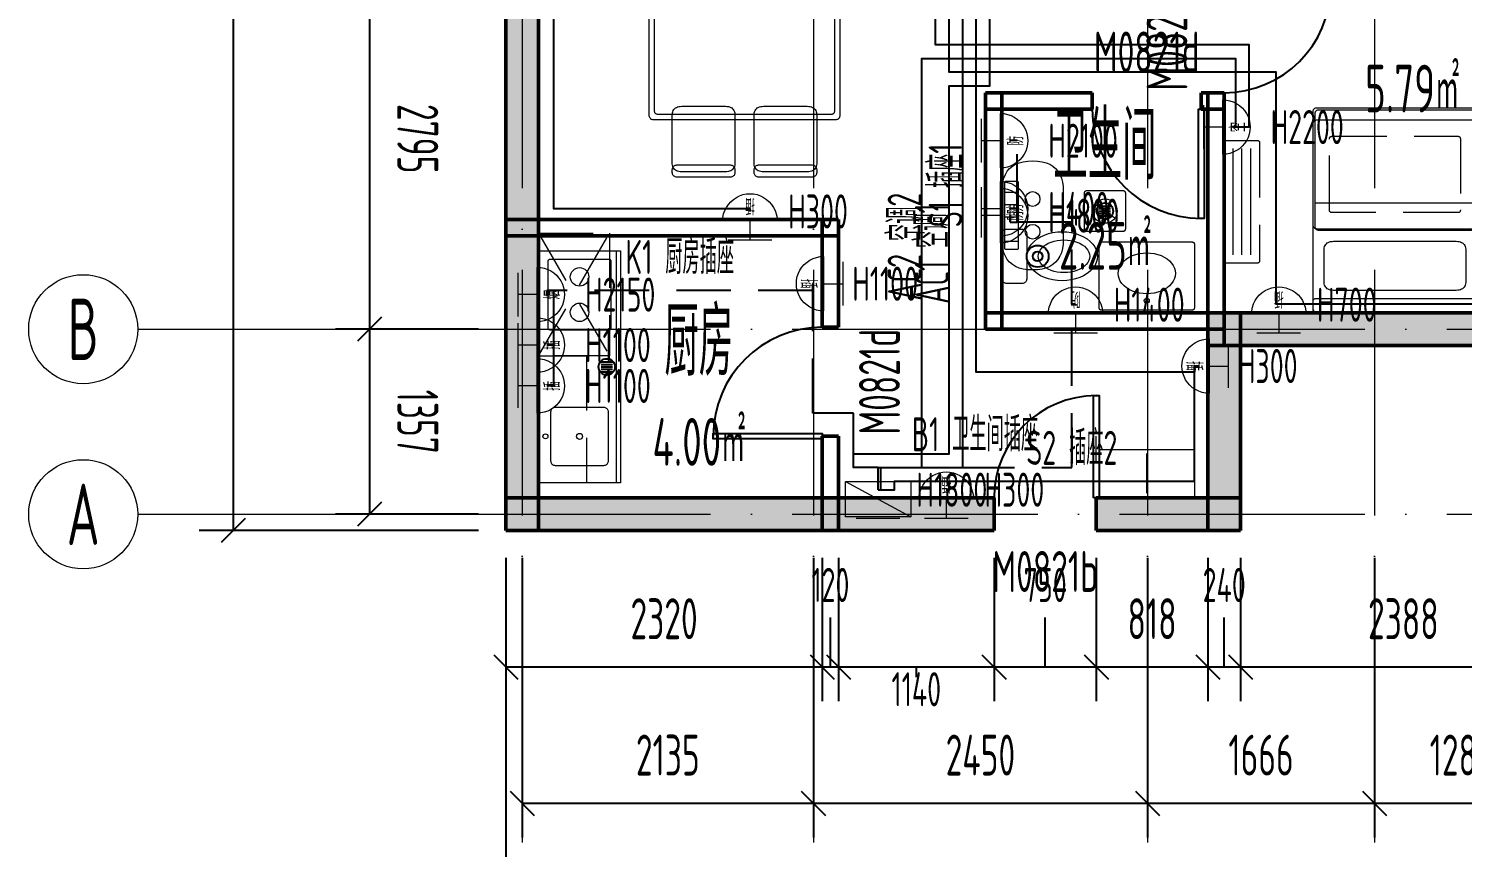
# Model space of a CAD drawing. Header units: millimetres. Extents: x -26062 to 33338, y -26608 to 15392.
# Drawn here: x -3500 to 7014, y -12535 to -6531 of the extents above; entities that cross this region are included whole.
import ezdxf
from ezdxf.enums import TextEntityAlignment as Align

# ---------------------------------------------------------------- set-up
doc = ezdxf.new("R2010")
doc.units = ezdxf.units.MM
doc.header["$LTSCALE"] = 100
doc.linetypes.add('CENTER', pattern=[24, 18, -3, 0, -3])
doc.linetypes.add('DASHED', pattern=[6, 4, -2])
for name, color, linetype, lineweight in [('AXIS', 1, 'CENTER', 13), ('AXIS-NUM', 3, 'CONTINUOUS', 18), ('DIM', 3, 'CONTINUOUS', 13), ('DOOR', 4, 'CONTINUOUS', 25), ('ELEC', 6, 'CONTINUOUS', 18), ('FURN', 8, 'CONTINUOUS', 13), ('MEP-POWER', 1, 'CONTINUOUS', 25), ('ROOM-TEXT', 7, 'CONTINUOUS', 25), ('STRUCT', 7, 'CONTINUOUS', 25), ('WALL', 7, 'CONTINUOUS', 50), ('WALL-HATCH', 7, 'CONTINUOUS', 13)]:
    doc.layers.add(name, color=color, linetype=linetype, lineweight=lineweight)
doc.styles.add('HZ', font='gbenor.shx', dxfattribs={"width": 0.7, "bigfont": 'gbcbig.shx'})
doc.dimstyles.new('GB', dxfattribs={"dimscale": 100, "dimtxt": 3, "dimasz": 1.25, "dimexe": 2.5, "dimexo": 2, "dimgap": 1, "dimtad": 1, "dimdec": 0, "dimtxsty": 'HZ', "dimtsz": 1.25, "dimcen": 2.5, "dimazin": 3, "dimtfac": 1, "dimtmove": 1, "dimatfit": 3})

# ---------------------------------------------------------------- blocks, each defined once
blk = doc.blocks.new('家具-单人床1.2m-10')
at = {"color": 0, "lineweight": -2}
blk.add_line((-585, -50), (585, -50), dxfattribs=at)
for points in [[(-570, 750), (570, 750), (574.79, 749.79), (579.17, 749.17), (583.13, 748.13), (586.67, 746.67), (589.79, 744.79), (592.5, 742.5), (594.79, 739.79), (596.67, 736.67), (598.13, 733.13), (599.17, 729.17), (599.79, 724.79), (600, 720), (600, -720), (599.79, -724.79), (599.17, -729.17), (598.13, -733.12), (596.67, -736.67), (594.79, -739.79), (592.5, -742.5), (589.79, -744.79), (586.67, -746.67), (583.13, -748.12), (579.17, -749.17), (574.79, -749.79), (570, -750), (-570, -750), (-574.79, -749.79), (-579.17, -749.17), (-583.12, -748.12), (-586.67, -746.67), (-589.79, -744.79), (-592.5, -742.5), (-594.79, -739.79), (-596.67, -736.67), (-598.12, -733.12), (-599.17, -729.17), (-599.79, -724.79), (-600, -720), (-600, 720), (-599.79, 724.79), (-599.17, 729.17), (-598.12, 733.13), (-596.67, 736.67), (-594.79, 739.79), (-592.5, 742.5), (-589.79, 744.79), (-586.67, 746.67), (-583.12, 748.13), (-579.17, 749.17), (-574.79, 749.79)], [(-580, 750), (580, 750), (583.19, 749.86), (586.11, 749.44), (588.75, 748.75), (591.11, 747.78), (593.19, 746.53), (595, 745), (596.53, 743.19), (597.78, 741.11), (598.75, 738.75), (599.44, 736.11), (599.86, 733.19), (600, 730), (600, 670), (599.86, 666.81), (599.44, 663.89), (598.75, 661.25), (597.78, 658.89), (596.53, 656.81), (595, 655), (593.19, 653.47), (591.11, 652.22), (588.75, 651.25), (586.11, 650.56), (583.19, 650.14), (580, 650), (-580, 650), (-583.19, 650.14), (-586.11, 650.56), (-588.75, 651.25), (-591.11, 652.22), (-593.19, 653.47), (-595, 655), (-596.53, 656.81), (-597.78, 658.89), (-598.75, 661.25), (-599.44, 663.89), (-599.86, 666.81), (-600, 670), (-600, 730), (-599.86, 733.19), (-599.44, 736.11), (-598.75, 738.75), (-597.78, 741.11), (-596.53, 743.19), (-595, 745), (-593.19, 746.53), (-591.11, 747.78), (-588.75, 748.75), (-586.11, 749.44), (-583.19, 749.86)], [(-450, 590), (450, 590), (461.18, 589.51), (471.39, 588.06), (480.63, 585.63), (488.89, 582.22), (496.18, 577.85), (502.5, 572.5), (507.85, 566.18), (512.22, 558.89), (515.63, 550.63), (518.06, 541.39), (519.51, 531.18), (520, 520), (520, 300), (519.51, 288.82), (518.06, 278.61), (515.63, 269.38), (512.22, 261.11), (507.85, 253.82), (502.5, 247.5), (496.18, 242.15), (488.89, 237.78), (480.63, 234.38), (471.39, 231.94), (461.18, 230.49), (450, 230), (-450, 230), (-461.18, 230.49), (-471.39, 231.94), (-480.62, 234.38), (-488.89, 237.78), (-496.18, 242.15), (-502.5, 247.5), (-507.85, 253.82), (-512.22, 261.11), (-515.62, 269.38), (-518.06, 278.61), (-519.51, 288.82), (-520, 300), (-520, 520), (-519.51, 531.18), (-518.06, 541.39), (-515.62, 550.63), (-512.22, 558.89), (-507.85, 566.18), (-502.5, 572.5), (-496.18, 577.85), (-488.89, 582.22), (-480.62, 585.63), (-471.39, 588.06), (-461.18, 589.51)], [(-555, 150), (555, 150), (559.79, 149.79), (564.17, 149.17), (568.13, 148.13), (571.67, 146.67), (574.79, 144.79), (577.5, 142.5), (579.79, 139.79), (581.67, 136.67), (583.13, 133.13), (584.17, 129.17), (584.79, 124.79), (585, 120), (585, -705), (584.79, -709.79), (584.17, -714.17), (583.13, -718.12), (581.67, -721.67), (579.79, -724.79), (577.5, -727.5), (574.79, -729.79), (571.67, -731.67), (568.13, -733.12), (564.17, -734.17), (559.79, -734.79), (555, -735), (-555, -735), (-559.79, -734.79), (-564.17, -734.17), (-568.12, -733.12), (-571.67, -731.67), (-574.79, -729.79), (-577.5, -727.5), (-579.79, -724.79), (-581.67, -721.67), (-583.12, -718.12), (-584.17, -714.17), (-584.79, -709.79), (-585, -705), (-585, 120), (-584.79, 124.79), (-584.17, 129.17), (-583.12, 133.13), (-581.67, 136.67), (-579.79, 139.79), (-577.5, 142.5), (-574.79, 144.79), (-571.67, 146.67), (-568.12, 148.13), (-564.17, 149.17), (-559.79, 149.79)]]:
    blk.add_lwpolyline(points, close=True, dxfattribs=at)
blk = doc.blocks.new('家具-挂机空调-3')
at = {"color": 0, "lineweight": -2}
for p, q in [((-390, 65), (390, 65)), ((-390, 0), (390, 0)), ((-390, -65), (390, -65))]:
    blk.add_line(p, q, dxfattribs=at)
at = {"color": 0, "linetype": 'DASHED', "lineweight": -2}
blk.add_lwpolyline([(-430, 130), (430, 130), (433.19, 129.86), (436.11, 129.44), (438.75, 128.75), (441.11, 127.78), (443.19, 126.53), (445, 125), (446.53, 123.19), (447.78, 121.11), (448.75, 118.75), (449.44, 116.11), (449.86, 113.19), (450, 110), (450, -110), (449.86, -113.19), (449.44, -116.11), (448.75, -118.75), (447.78, -121.11), (446.53, -123.19), (445, -125), (443.19, -126.53), (441.11, -127.78), (438.75, -128.75), (436.11, -129.44), (433.19, -129.86), (430, -130), (-430, -130), (-433.19, -129.86), (-436.11, -129.44), (-438.75, -128.75), (-441.11, -127.78), (-443.19, -126.53), (-445, -125), (-446.53, -123.19), (-447.78, -121.11), (-448.75, -118.75), (-449.44, -116.11), (-449.86, -113.19), (-450, -110), (-450, 110), (-449.86, 113.19), (-449.44, 116.11), (-448.75, 118.75), (-447.78, 121.11), (-446.53, 123.19), (-445, 125), (-443.19, 126.53), (-441.11, 127.78), (-438.75, 128.75), (-436.11, 129.44), (-433.19, 129.86)], close=True, dxfattribs=at)
blk = doc.blocks.new('家具-地毯-12')
at = {"color": 0, "lineweight": -2}
blk.add_lwpolyline([(-570, 400), (570, 400), (574.79, 399.79), (579.17, 399.17), (583.13, 398.13), (586.67, 396.67), (589.79, 394.79), (592.5, 392.5), (594.79, 389.79), (596.67, 386.67), (598.13, 383.13), (599.17, 379.17), (599.79, 374.79), (600, 370), (600, -370), (599.79, -374.79), (599.17, -379.17), (598.13, -383.12), (596.67, -386.67), (594.79, -389.79), (592.5, -392.5), (589.79, -394.79), (586.67, -396.67), (583.13, -398.12), (579.17, -399.17), (574.79, -399.79), (570, -400), (-570, -400), (-574.79, -399.79), (-579.17, -399.17), (-583.12, -398.12), (-586.67, -396.67), (-589.79, -394.79), (-592.5, -392.5), (-594.79, -389.79), (-596.67, -386.67), (-598.12, -383.12), (-599.17, -379.17), (-599.79, -374.79), (-600, -370), (-600, 370), (-599.79, 374.79), (-599.17, 379.17), (-598.12, 383.13), (-596.67, 386.67), (-594.79, 389.79), (-592.5, 392.5), (-589.79, 394.79), (-586.67, 396.67), (-583.12, 398.13), (-579.17, 399.17), (-574.79, 399.79)], close=True, dxfattribs=at)
at = {"color": 0, "linetype": 'DASHED', "lineweight": -2}
blk.add_lwpolyline([(-460, 280), (460, 280), (463.19, 279.86), (466.11, 279.44), (468.75, 278.75), (471.11, 277.78), (473.19, 276.53), (475, 275), (476.53, 273.19), (477.78, 271.11), (478.75, 268.75), (479.44, 266.11), (479.86, 263.19), (480, 260), (480, -260), (479.86, -263.19), (479.44, -266.11), (478.75, -268.75), (477.78, -271.11), (476.53, -273.19), (475, -275), (473.19, -276.53), (471.11, -277.78), (468.75, -278.75), (466.11, -279.44), (463.19, -279.86), (460, -280), (-460, -280), (-463.19, -279.86), (-466.11, -279.44), (-468.75, -278.75), (-471.11, -277.78), (-473.19, -276.53), (-475, -275), (-476.53, -273.19), (-477.78, -271.11), (-478.75, -268.75), (-479.44, -266.11), (-479.86, -263.19), (-480, -260), (-480, 260), (-479.86, 263.19), (-479.44, 266.11), (-478.75, 268.75), (-477.78, 271.11), (-476.53, 273.19), (-475, 275), (-473.19, 276.53), (-471.11, 277.78), (-468.75, 278.75), (-466.11, 279.44), (-463.19, 279.86)], close=True, dxfattribs=at)
blk = doc.blocks.new('家具-餐桌-17')
at = {"color": 0, "lineweight": -2}
for points in [[(-660, 400), (660, 400), (666.39, 399.72), (672.22, 398.89), (677.5, 397.5), (682.22, 395.56), (686.39, 393.06), (690, 390), (693.06, 386.39), (695.56, 382.22), (697.5, 377.5), (698.89, 372.22), (699.72, 366.39), (700, 360), (700, -360), (699.72, -366.39), (698.89, -372.22), (697.5, -377.5), (695.56, -382.22), (693.06, -386.39), (690, -390), (686.39, -393.06), (682.22, -395.56), (677.5, -397.5), (672.22, -398.89), (666.39, -399.72), (660, -400), (-660, -400), (-666.39, -399.72), (-672.22, -398.89), (-677.5, -397.5), (-682.22, -395.56), (-686.39, -393.06), (-690, -390), (-693.06, -386.39), (-695.56, -382.22), (-697.5, -377.5), (-698.89, -372.22), (-699.72, -366.39), (-700, -360), (-700, 360), (-699.72, 366.39), (-698.89, 372.22), (-697.5, 377.5), (-695.56, 382.22), (-693.06, 386.39), (-690, 390), (-686.39, 393.06), (-682.22, 395.56), (-677.5, 397.5), (-672.22, 398.89), (-666.39, 399.72)], [(-630, 360), (630, 360), (634.79, 359.79), (639.17, 359.17), (643.13, 358.13), (646.67, 356.67), (649.79, 354.79), (652.5, 352.5), (654.79, 349.79), (656.67, 346.67), (658.13, 343.13), (659.17, 339.17), (659.79, 334.79), (660, 330), (660, -330), (659.79, -334.79), (659.17, -339.17), (658.13, -343.12), (656.67, -346.67), (654.79, -349.79), (652.5, -352.5), (649.79, -354.79), (646.67, -356.67), (643.13, -358.12), (639.17, -359.17), (634.79, -359.79), (630, -360), (-630, -360), (-634.79, -359.79), (-639.17, -359.17), (-643.12, -358.12), (-646.67, -356.67), (-649.79, -354.79), (-652.5, -352.5), (-654.79, -349.79), (-656.67, -346.67), (-658.12, -343.12), (-659.17, -339.17), (-659.79, -334.79), (-660, -330), (-660, 330), (-659.79, 334.79), (-659.17, 339.17), (-658.12, 343.13), (-656.67, 346.67), (-654.79, 349.79), (-652.5, 352.5), (-649.79, 354.79), (-646.67, 356.67), (-643.12, 358.13), (-639.17, 359.17), (-634.79, 359.79)]]:
    blk.add_lwpolyline(points, close=True, dxfattribs=at)
blk = doc.blocks.new('家具-餐椅-18')
at = {"color": 0, "lineweight": -2}
for points in [[(-190, 260), (190, 260), (196.39, 259.72), (202.22, 258.89), (207.5, 257.5), (212.22, 255.56), (216.39, 253.06), (220, 250), (223.06, 246.39), (225.56, 242.22), (227.5, 237.5), (228.89, 232.22), (229.72, 226.39), (230, 220), (230, 210), (229.72, 203.61), (228.89, 197.78), (227.5, 192.5), (225.56, 187.78), (223.06, 183.61), (220, 180), (216.39, 176.94), (212.22, 174.44), (207.5, 172.5), (202.22, 171.11), (196.39, 170.28), (190, 170), (-190, 170), (-196.39, 170.28), (-202.22, 171.11), (-207.5, 172.5), (-212.22, 174.44), (-216.39, 176.94), (-220, 180), (-223.06, 183.61), (-225.56, 187.78), (-227.5, 192.5), (-228.89, 197.78), (-229.72, 203.61), (-230, 210), (-230, 220), (-229.72, 226.39), (-228.89, 232.22), (-227.5, 237.5), (-225.56, 242.22), (-223.06, 246.39), (-220, 250), (-216.39, 253.06), (-212.22, 255.56), (-207.5, 257.5), (-202.22, 258.89), (-196.39, 259.72)], [(-160, 220), (160, 220), (171.18, 219.51), (181.39, 218.06), (190.63, 215.63), (198.89, 212.22), (206.18, 207.85), (212.5, 202.5), (217.85, 196.18), (222.22, 188.89), (225.63, 180.63), (228.06, 171.39), (229.51, 161.18), (230, 150), (230, -190), (229.51, -201.18), (228.06, -211.39), (225.63, -220.62), (222.22, -228.89), (217.85, -236.18), (212.5, -242.5), (206.18, -247.85), (198.89, -252.22), (190.63, -255.62), (181.39, -258.06), (171.18, -259.51), (160, -260), (-160, -260), (-171.18, -259.51), (-181.39, -258.06), (-190.62, -255.62), (-198.89, -252.22), (-206.18, -247.85), (-212.5, -242.5), (-217.85, -236.18), (-222.22, -228.89), (-225.62, -220.62), (-228.06, -211.39), (-229.51, -201.18), (-230, -190), (-230, 150), (-229.51, 161.18), (-228.06, 171.39), (-225.62, 180.63), (-222.22, 188.89), (-217.85, 196.18), (-212.5, 202.5), (-206.18, 207.85), (-198.89, 212.22), (-190.62, 215.63), (-181.39, 218.06), (-171.18, 219.51)]]:
    blk.add_lwpolyline(points, close=True, dxfattribs=at)
blk = doc.blocks.new('家具-鞋柜-20')
at = {"color": 0, "lineweight": -2}
blk.add_line((0, 145), (0, -145), dxfattribs=at)
blk.add_lwpolyline([(-340, 175), (340, 175), (341.6, 174.93), (343.06, 174.72), (344.38, 174.38), (345.56, 173.89), (346.6, 173.26), (347.5, 172.5), (348.26, 171.6), (348.89, 170.56), (349.38, 169.38), (349.72, 168.06), (349.93, 166.6), (350, 165), (350, -165), (349.93, -166.6), (349.72, -168.06), (349.38, -169.37), (348.89, -170.56), (348.26, -171.6), (347.5, -172.5), (346.6, -173.26), (345.56, -173.89), (344.38, -174.37), (343.06, -174.72), (341.6, -174.93), (340, -175), (-340, -175), (-341.6, -174.93), (-343.06, -174.72), (-344.37, -174.37), (-345.56, -173.89), (-346.6, -173.26), (-347.5, -172.5), (-348.26, -171.6), (-348.89, -170.56), (-349.37, -169.37), (-349.72, -168.06), (-349.93, -166.6), (-350, -165), (-350, 165), (-349.93, 166.6), (-349.72, 168.06), (-349.37, 169.38), (-348.89, 170.56), (-348.26, 171.6), (-347.5, 172.5), (-346.6, 173.26), (-345.56, 173.89), (-344.37, 174.38), (-343.06, 174.72), (-341.6, 174.93)], close=True, dxfattribs=at)
blk = doc.blocks.new('家具-一字橱柜-21')
at = {"color": 0, "linetype": 'DASHED', "lineweight": -2}
for p, q in [((80, 300), (980, -220)), ((980, 300), (80, -220))]:
    blk.add_line(p, q, dxfattribs=at)
at = {"color": 0, "lineweight": -2}
blk.add_line((-850, -270), (850, -270), dxfattribs=at)
for points in [[(-850, 300), (850, 300), (850, -300), (-850, -300)], [(286, 230), (774, 230), (776.56, 229.89), (778.89, 229.56), (781, 229), (782.89, 228.22), (784.56, 227.22), (786, 226), (787.22, 224.56), (788.22, 222.89), (789, 221), (789.56, 218.89), (789.89, 216.56), (790, 214), (790, -214), (789.89, -216.56), (789.56, -218.89), (789, -221), (788.22, -222.89), (787.22, -224.56), (786, -226), (784.56, -227.22), (782.89, -228.22), (781, -229), (778.89, -229.56), (776.56, -229.89), (774, -230), (286, -230), (283.44, -229.89), (281.11, -229.56), (279, -229), (277.11, -228.22), (275.44, -227.22), (274, -226), (272.78, -224.56), (271.78, -222.89), (271, -221), (270.44, -218.89), (270.11, -216.56), (270, -214), (270, 214), (270.11, 216.56), (270.44, 218.89), (271, 221), (271.78, 222.89), (272.78, 224.56), (274, 226), (275.44, 227.22), (277.11, 228.22), (279, 229), (281.11, 229.56), (283.44, 229.89)], [(-685, 210), (-335, 210), (-328.61, 209.72), (-322.78, 208.89), (-317.5, 207.5), (-312.78, 205.56), (-308.61, 203.06), (-305, 200), (-301.94, 196.39), (-299.44, 192.22), (-297.5, 187.5), (-296.11, 182.22), (-295.28, 176.39), (-295, 170), (-295, -170), (-295.28, -176.39), (-296.11, -182.22), (-297.5, -187.5), (-299.44, -192.22), (-301.94, -196.39), (-305, -200), (-308.61, -203.06), (-312.78, -205.56), (-317.5, -207.5), (-322.78, -208.89), (-328.61, -209.72), (-335, -210), (-685, -210), (-691.39, -209.72), (-697.22, -208.89), (-702.5, -207.5), (-707.22, -205.56), (-711.39, -203.06), (-715, -200), (-718.06, -196.39), (-720.56, -192.22), (-722.5, -187.5), (-723.89, -182.22), (-724.72, -176.39), (-725, -170), (-725, 170), (-724.72, 176.39), (-723.89, 182.22), (-722.5, 187.5), (-720.56, 192.22), (-718.06, 196.39), (-715, 200), (-711.39, 203.06), (-707.22, 205.56), (-702.5, 207.5), (-697.22, 208.89), (-691.39, 209.72)]]:
    blk.add_lwpolyline(points, close=True, dxfattribs=at)
at = {"color": 0, "linetype": 'DASHED', "lineweight": -2}
for points in [[(-850, 300), (80, 300), (80, -50), (-850, -50)], [(80, 300), (980, 300), (980, -220), (80, -220)]]:
    blk.add_lwpolyline(points, close=True, dxfattribs=at)
at = {"color": 0, "lineweight": -2}
for centre, radius in [((-510, 250), 18), ((-510, 0), 22), ((400, 0), 67.6), ((660, 0), 67.6)]:
    blk.add_circle(centre, radius, dxfattribs=at)
blk = doc.blocks.new('家具-马桶-22')
at = {"color": 0, "lineweight": -2}
for points in [[(-160, 350), (160, 350), (166.39, 349.72), (172.22, 348.89), (177.5, 347.5), (182.22, 345.56), (186.39, 343.06), (190, 340), (193.06, 336.39), (195.56, 332.22), (197.5, 327.5), (198.89, 322.22), (199.72, 316.39), (200, 310), (200, 208), (199.72, 201.61), (198.89, 195.78), (197.5, 190.5), (195.56, 185.78), (193.06, 181.61), (190, 178), (186.39, 174.94), (182.22, 172.44), (177.5, 170.5), (172.22, 169.11), (166.39, 168.28), (160, 168), (-160, 168), (-166.39, 168.28), (-172.22, 169.11), (-177.5, 170.5), (-182.22, 172.44), (-186.39, 174.94), (-190, 178), (-193.06, 181.61), (-195.56, 185.78), (-197.5, 190.5), (-198.89, 195.78), (-199.72, 201.61), (-200, 208), (-200, 310), (-199.72, 316.39), (-198.89, 322.22), (-197.5, 327.5), (-195.56, 332.22), (-193.06, 336.39), (-190, 340), (-186.39, 343.06), (-182.22, 345.56), (-177.5, 347.5), (-172.22, 348.89), (-166.39, 349.72)], [(180, -91), (178.46, -124.81), (173.87, -158.03), (166.3, -190.12), (155.88, -220.5), (142.8, -248.67), (127.28, -274.14), (109.58, -296.48), (90, -315.3), (68.88, -330.28), (46.59, -341.17), (23.49, -347.78), (0, -350), (-23.49, -347.78), (-46.59, -341.17), (-68.88, -330.28), (-90, -315.3), (-109.58, -296.48), (-127.28, -274.14), (-142.8, -248.67), (-155.88, -220.5), (-166.3, -190.12), (-173.87, -158.03), (-178.46, -124.81), (-180, -91), (-178.46, -57.19), (-173.87, -23.97), (-166.3, 8.12), (-155.88, 38.5), (-142.8, 66.67), (-127.28, 92.14), (-109.58, 114.48), (-90, 133.3), (-68.88, 148.28), (-46.59, 159.17), (-23.49, 165.78), (0, 168), (23.49, 165.78), (46.59, 159.17), (68.88, 148.28), (90, 133.3), (109.58, 114.48), (127.28, 92.14), (142.8, 66.67), (155.88, 38.5), (166.3, 8.12), (173.87, -23.97), (178.46, -57.19)], [(120, -105), (118.97, -129.67), (115.91, -153.92), (110.87, -177.33), (103.92, -199.5), (95.2, -220.06), (84.85, -238.64), (73.05, -254.94), (60, -268.68), (45.92, -279.61), (31.06, -287.56), (15.66, -292.38), (0, -294), (-15.66, -292.38), (-31.06, -287.56), (-45.92, -279.61), (-60, -268.68), (-73.05, -254.94), (-84.85, -238.64), (-95.2, -220.06), (-103.92, -199.5), (-110.87, -177.33), (-115.91, -153.92), (-118.97, -129.67), (-120, -105), (-118.97, -80.33), (-115.91, -56.08), (-110.87, -32.67), (-103.92, -10.5), (-95.2, 10.06), (-84.85, 28.64), (-73.05, 44.94), (-60, 58.68), (-45.92, 69.61), (-31.06, 77.56), (-15.66, 82.38), (0, 84), (15.66, 82.38), (31.06, 77.56), (45.92, 69.61), (60, 58.68), (73.05, 44.94), (84.85, 28.64), (95.2, 10.06), (103.92, -10.5), (110.87, -32.67), (115.91, -56.08), (118.97, -80.33)]]:
    blk.add_lwpolyline(points, close=True, dxfattribs=at)
blk = doc.blocks.new('家具-浴室柜-23')
at = {"color": 0, "lineweight": -2}
blk.add_line((-297.5, 275), (297.5, 275), dxfattribs=at)
for points in [[(-330, 250), (330, 250), (333.19, 249.86), (336.11, 249.44), (338.75, 248.75), (341.11, 247.78), (343.19, 246.53), (345, 245), (346.53, 243.19), (347.78, 241.11), (348.75, 238.75), (349.44, 236.11), (349.86, 233.19), (350, 230), (350, -230), (349.86, -233.19), (349.44, -236.11), (348.75, -238.75), (347.78, -241.11), (346.53, -243.19), (345, -245), (343.19, -246.53), (341.11, -247.78), (338.75, -248.75), (336.11, -249.44), (333.19, -249.86), (330, -250), (-330, -250), (-333.19, -249.86), (-336.11, -249.44), (-338.75, -248.75), (-341.11, -247.78), (-343.19, -246.53), (-345, -245), (-346.53, -243.19), (-347.78, -241.11), (-348.75, -238.75), (-349.44, -236.11), (-349.86, -233.19), (-350, -230), (-350, 230), (-349.86, 233.19), (-349.44, 236.11), (-348.75, 238.75), (-347.78, 241.11), (-346.53, 243.19), (-345, 245), (-343.19, 246.53), (-341.11, 247.78), (-338.75, 248.75), (-336.11, 249.44), (-333.19, 249.86)], [(210, -20), (208.2, -39.58), (202.84, -58.82), (194.01, -77.4), (181.87, -95), (166.6, -111.31), (148.49, -126.07), (127.84, -139), (105, -149.9), (80.36, -158.58), (54.35, -164.89), (27.41, -168.72), (0, -170), (-27.41, -168.72), (-54.35, -164.89), (-80.36, -158.58), (-105, -149.9), (-127.84, -139), (-148.49, -126.07), (-166.6, -111.31), (-181.87, -95), (-194.01, -77.4), (-202.84, -58.82), (-208.2, -39.58), (-210, -20), (-208.2, -0.42), (-202.84, 18.82), (-194.01, 37.4), (-181.87, 55), (-166.6, 71.31), (-148.49, 86.07), (-127.84, 99), (-105, 109.9), (-80.36, 118.58), (-54.35, 124.89), (-27.41, 128.72), (0, 130), (27.41, 128.72), (54.35, 124.89), (80.36, 118.58), (105, 109.9), (127.84, 99), (148.49, 86.07), (166.6, 71.31), (181.87, 55), (194.01, 37.4), (202.84, 18.82), (208.2, -0.42)]]:
    blk.add_lwpolyline(points, close=True, dxfattribs=at)
blk.add_circle((0, 180), 18, dxfattribs=at)
blk = doc.blocks.new('家具-电热水器-24')
at = {"color": 0, "linetype": 'DASHED', "lineweight": -2}
blk.add_lwpolyline([(-175, 225), (175, 225), (210.94, 223.44), (243.75, 218.75), (273.44, 210.94), (300, 200), (323.44, 185.94), (343.75, 168.75), (360.94, 148.44), (375, 125), (385.94, 98.44), (393.75, 68.75), (398.44, 35.94), (400, 0), (398.44, -35.94), (393.75, -68.75), (385.94, -98.44), (375, -125), (360.94, -148.44), (343.75, -168.75), (323.44, -185.94), (300, -200), (273.44, -210.94), (243.75, -218.75), (210.94, -223.44), (175, -225), (-175, -225), (-210.94, -223.44), (-243.75, -218.75), (-273.44, -210.94), (-300, -200), (-323.44, -185.94), (-343.75, -168.75), (-360.94, -148.44), (-375, -125), (-385.94, -98.44), (-393.75, -68.75), (-398.44, -35.94), (-400, 0), (-398.44, 35.94), (-393.75, 68.75), (-385.94, 98.44), (-375, 125), (-360.94, 148.44), (-343.75, 168.75), (-323.44, 185.94), (-300, 200), (-273.44, 210.94), (-243.75, 218.75), (-210.94, 223.44)], close=True, dxfattribs=at)
at = {"color": 0, "lineweight": -2}
for centre in [(-120, 0), (120, 0)]:
    blk.add_circle(centre, 54, dxfattribs=at)
blk = doc.blocks.new('家具-风暖浴霸-25')
at = {"color": 0, "lineweight": -2}
for q in [(-69.33, 47.43), (-47.43, -69.33), (47.43, 69.33), (69.33, -47.43)]:
    blk.add_line((0, 0), q, dxfattribs=at)
at = {"color": 0, "linetype": 'DASHED', "lineweight": -2}
blk.add_lwpolyline([(-130, 150), (130, 150), (133.19, 149.86), (136.11, 149.44), (138.75, 148.75), (141.11, 147.78), (143.19, 146.53), (145, 145), (146.53, 143.19), (147.78, 141.11), (148.75, 138.75), (149.44, 136.11), (149.86, 133.19), (150, 130), (150, -130), (149.86, -133.19), (149.44, -136.11), (148.75, -138.75), (147.78, -141.11), (146.53, -143.19), (145, -145), (143.19, -146.53), (141.11, -147.78), (138.75, -148.75), (136.11, -149.44), (133.19, -149.86), (130, -150), (-130, -150), (-133.19, -149.86), (-136.11, -149.44), (-138.75, -148.75), (-141.11, -147.78), (-143.19, -146.53), (-145, -145), (-146.53, -143.19), (-147.78, -141.11), (-148.75, -138.75), (-149.44, -136.11), (-149.86, -133.19), (-150, -130), (-150, 130), (-149.86, 133.19), (-149.44, 136.11), (-148.75, 138.75), (-147.78, 141.11), (-146.53, 143.19), (-145, 145), (-143.19, 146.53), (-141.11, 147.78), (-138.75, 148.75), (-136.11, 149.44), (-133.19, 149.86)], close=True, dxfattribs=at)
at = {"color": 0, "lineweight": -2}
blk.add_circle((0, 0), 90, dxfattribs=at)
blk = doc.blocks.new('家具-电热毛巾架-26')
at = {"color": 0, "lineweight": -2}
for p, q in [((-190, 50), (-190, -50)), ((-100, 50), (-100, -50)), ((-10, 50), (-10, -50)), ((80, 50), (80, -50)), ((170, 50), (170, -50))]:
    blk.add_line(p, q, dxfattribs=at)
blk.add_lwpolyline([(-240, 50), (240, 50), (241.6, 49.93), (243.06, 49.72), (244.38, 49.38), (245.56, 48.89), (246.6, 48.26), (247.5, 47.5), (248.26, 46.6), (248.89, 45.56), (249.38, 44.38), (249.72, 43.06), (249.93, 41.6), (250, 40), (250, -40), (249.93, -41.6), (249.72, -43.06), (249.38, -44.37), (248.89, -45.56), (248.26, -46.6), (247.5, -47.5), (246.6, -48.26), (245.56, -48.89), (244.38, -49.37), (243.06, -49.72), (241.6, -49.93), (240, -50), (-240, -50), (-241.6, -49.93), (-243.06, -49.72), (-244.37, -49.37), (-245.56, -48.89), (-246.6, -48.26), (-247.5, -47.5), (-248.26, -46.6), (-248.89, -45.56), (-249.37, -44.37), (-249.72, -43.06), (-249.93, -41.6), (-250, -40), (-250, 40), (-249.93, 41.6), (-249.72, 43.06), (-249.37, 44.38), (-248.89, 45.56), (-248.26, 46.6), (-247.5, 47.5), (-246.6, 48.26), (-245.56, 48.89), (-244.37, 49.38), (-243.06, 49.72), (-241.6, 49.93)], close=True, dxfattribs=at)
blk = doc.blocks.new('*D37')
at = {"color": 0, "lineweight": -2}
for p, q in [((0, -10412), (0, -11462)), ((2320, -10412), (2320, -11462)), ((-88.39, -11123.61), (88.39, -11300.39)), ((2231.61, -11123.61), (2408.39, -11300.39)), ((0, -11212), (2320, -11212))]:
    blk.add_line(p, q, dxfattribs=at)
at = {"color": 0, "lineweight": -2, "style": 'HZ', "width": 0.7}
blk.add_text('2320', height=300, dxfattribs=at).set_placement((1160, -11098.36), align=Align.BOTTOM_CENTER)
blk = doc.blocks.new('*D38')
at = {"color": 0, "lineweight": -2}
for p, q in [((2320, -10412), (2320, -11462)), ((2440, -10412), (2440, -11462)), ((2380, -11212), (2380, -10848.36)), ((2231.61, -11123.61), (2408.39, -11300.39)), ((2351.61, -11123.61), (2528.39, -11300.39)), ((2320, -11212), (2440, -11212))]:
    blk.add_line(p, q, dxfattribs=at)
at = {"color": 0, "lineweight": -2, "style": 'HZ', "width": 0.7}
blk.add_text('120', height=250, dxfattribs=at).set_placement((2380, -10810.86), align=Align.BOTTOM_CENTER)
blk = doc.blocks.new('*D39')
at = {"color": 0, "lineweight": -2}
for p, q in [((2440, -10412), (2440, -11462)), ((3580, -10412), (3580, -11462)), ((2351.61, -11123.61), (2528.39, -11300.39)), ((3491.61, -11123.61), (3668.39, -11300.39)), ((2440, -11212), (3580, -11212)), ((3010, -11212), (3010, -11288.14))]:
    blk.add_line(p, q, dxfattribs=at)
at = {"color": 0, "lineweight": -2, "style": 'HZ', "width": 0.7}
blk.add_text('1140', height=250, dxfattribs=at).set_placement((3010, -11575.64), align=Align.BOTTOM_CENTER)
blk = doc.blocks.new('*D40')
at = {"color": 0, "lineweight": -2}
for p, q in [((3580, -10412), (3580, -11462)), ((4330, -10412), (4330, -11462)), ((3955, -11212), (3955, -10848.36)), ((3491.61, -11123.61), (3668.39, -11300.39)), ((4241.61, -11123.61), (4418.39, -11300.39)), ((3580, -11212), (4330, -11212))]:
    blk.add_line(p, q, dxfattribs=at)
at = {"color": 0, "lineweight": -2, "style": 'HZ', "width": 0.7}
blk.add_text('750', height=250, dxfattribs=at).set_placement((3955, -10810.86), align=Align.BOTTOM_CENTER)
blk = doc.blocks.new('*D41')
at = {"color": 0, "lineweight": -2}
for p, q in [((4330, -10412), (4330, -11462)), ((5148, -10412), (5148, -11462)), ((4241.61, -11123.61), (4418.39, -11300.39)), ((5059.61, -11123.61), (5236.39, -11300.39)), ((4330, -11212), (5148, -11212))]:
    blk.add_line(p, q, dxfattribs=at)
at = {"color": 0, "lineweight": -2, "style": 'HZ', "width": 0.7}
blk.add_text('818', height=300, dxfattribs=at).set_placement((4739, -11098.36), align=Align.BOTTOM_CENTER)
blk = doc.blocks.new('*D42')
at = {"color": 0, "lineweight": -2}
for p, q in [((5148, -10412), (5148, -11462)), ((5388, -10412), (5388, -11462)), ((5268, -11212), (5268, -10848.36)), ((5059.61, -11123.61), (5236.39, -11300.39)), ((5299.61, -11123.61), (5476.39, -11300.39)), ((5148, -11212), (5388, -11212))]:
    blk.add_line(p, q, dxfattribs=at)
at = {"color": 0, "lineweight": -2, "style": 'HZ', "width": 0.7}
blk.add_text('240', height=250, dxfattribs=at).set_placement((5268, -10810.86), align=Align.BOTTOM_CENTER)
blk = doc.blocks.new('*D43')
at = {"color": 0, "lineweight": -2}
for p, q in [((5388, -10412), (5388, -11462)), ((7776, -10412), (7776, -11462)), ((5299.61, -11123.61), (5476.39, -11300.39)), ((7687.61, -11123.61), (7864.39, -11300.39)), ((5388, -11212), (7776, -11212))]:
    blk.add_line(p, q, dxfattribs=at)
at = {"color": 0, "lineweight": -2, "style": 'HZ', "width": 0.7}
blk.add_text('2388', height=300, dxfattribs=at).set_placement((6582, -11098.36), align=Align.BOTTOM_CENTER)
blk = doc.blocks.new('*D44')
at = {"color": 0, "lineweight": -2}
for p, q in [((0, -10412), (0, -13462)), ((7776, -10412), (7776, -13462)), ((-88.39, -13123.61), (88.39, -13300.39)), ((7687.61, -13123.61), (7864.39, -13300.39)), ((0, -13212), (7776, -13212))]:
    blk.add_line(p, q, dxfattribs=at)
at = {"color": 0, "lineweight": -2, "style": 'HZ', "width": 0.7}
blk.add_text('7776', height=300, dxfattribs=at).set_placement((3888, -13098.36), align=Align.BOTTOM_CENTER)
blk = doc.blocks.new('*D45')
at = {"color": 0, "lineweight": -2}
for p, q in [((-200, 0), (-2250, 0)), ((-1911.61, 88.39), (-2088.39, -88.39)), ((-2000, 0), (-2000, -10212)), ((-1911.61, -10123.61), (-2088.39, -10300.39)), ((-200, -10212), (-2250, -10212))]:
    blk.add_line(p, q, dxfattribs=at)
at = {"color": 0, "lineweight": -2, "style": 'HZ', "width": 0.7}
blk.add_text('10212', height=300, rotation=-90, dxfattribs=at).set_placement((-1886.36, -5106), align=Align.BOTTOM_CENTER)
blk = doc.blocks.new('*D55')
at = {"color": 0, "lineweight": -2}
for p, q in [((120, -10412), (120, -12462)), ((2255, -10412), (2255, -12462)), ((31.61, -12123.61), (208.39, -12300.39)), ((2166.61, -12123.61), (2343.39, -12300.39)), ((120, -12212), (2255, -12212))]:
    blk.add_line(p, q, dxfattribs=at)
at = {"color": 0, "lineweight": -2, "style": 'HZ', "width": 0.7}
blk.add_text('2135', height=300, dxfattribs=at).set_placement((1187.5, -12098.36), align=Align.BOTTOM_CENTER)
blk = doc.blocks.new('*D57')
at = {"color": 0, "lineweight": -2}
for p, q in [((2255, -10412), (2255, -12462)), ((4705, -10412), (4705, -12462)), ((2166.61, -12123.61), (2343.39, -12300.39)), ((4616.61, -12123.61), (4793.39, -12300.39)), ((2255, -12212), (4705, -12212))]:
    blk.add_line(p, q, dxfattribs=at)
at = {"color": 0, "lineweight": -2, "style": 'HZ', "width": 0.7}
blk.add_text('2450', height=300, dxfattribs=at).set_placement((3480, -12098.36), align=Align.BOTTOM_CENTER)
blk = doc.blocks.new('*D59')
at = {"color": 0, "lineweight": -2}
for p, q in [((4705, -10412), (4705, -12462)), ((6371, -10412), (6371, -12462)), ((4616.61, -12123.61), (4793.39, -12300.39)), ((6282.61, -12123.61), (6459.39, -12300.39)), ((4705, -12212), (6371, -12212))]:
    blk.add_line(p, q, dxfattribs=at)
at = {"color": 0, "lineweight": -2, "style": 'HZ', "width": 0.7}
blk.add_text('1666', height=300, dxfattribs=at).set_placement((5538, -12098.36), align=Align.BOTTOM_CENTER)
blk = doc.blocks.new('*D61')
at = {"color": 0, "lineweight": -2}
for p, q in [((6371, -10412), (6371, -12462)), ((7656, -10412), (7656, -12462)), ((6282.61, -12123.61), (6459.39, -12300.39)), ((7567.61, -12123.61), (7744.39, -12300.39)), ((6371, -12212), (7656, -12212))]:
    blk.add_line(p, q, dxfattribs=at)
at = {"color": 0, "lineweight": -2, "style": 'HZ', "width": 0.7}
blk.add_text('1285', height=300, dxfattribs=at).set_placement((7013.5, -12098.36), align=Align.BOTTOM_CENTER)
blk = doc.blocks.new('*D66')
at = {"color": 0, "lineweight": -2}
for p, q in [((-911.61, -5851.61), (-1088.39, -6028.39)), ((-200, -5940), (-1250, -5940)), ((-1000, -5940), (-1000, -8735)), ((-911.61, -8646.61), (-1088.39, -8823.39)), ((-200, -8735), (-1250, -8735))]:
    blk.add_line(p, q, dxfattribs=at)
at = {"color": 0, "lineweight": -2, "style": 'HZ', "width": 0.7}
blk.add_text('2795', height=300, rotation=-90, dxfattribs=at).set_placement((-886.36, -7337.5), align=Align.BOTTOM_CENTER)
blk = doc.blocks.new('*D68')
at = {"color": 0, "lineweight": -2}
for p, q in [((-911.61, -8646.61), (-1088.39, -8823.39)), ((-200, -8735), (-1250, -8735)), ((-1000, -8735), (-1000, -10092)), ((-200, -10092), (-1250, -10092)), ((-911.61, -10003.61), (-1088.39, -10180.39))]:
    blk.add_line(p, q, dxfattribs=at)
at = {"color": 0, "lineweight": -2, "style": 'HZ', "width": 0.7}
blk.add_text('1357', height=300, rotation=-90, dxfattribs=at).set_placement((-886.36, -9413.5), align=Align.BOTTOM_CENTER)

msp = doc.modelspace()

# ---------------------------------------------------------------- hatches: boundary and pattern name
at = {"layer": 'WALL-HATCH'}
for points in [[(240, -2235), (240, -8051), (0, -8051), (0, -2235)], [(240, -7931), (240, -10212), (0, -10212), (0, -7931)], [(5148, -8615), (5388, -8615), (5388, -8855), (5148, -8855)], [(5148, -8615), (7776, -8615), (7776, -8855), (5148, -8855)], [(5388, -8615), (5388, -10212), (5148, -10212), (5148, -8615)], [(0, -9972), (2440, -9972), (2440, -10212), (0, -10212)], [(2320, -9972), (3580, -9972), (3580, -10212), (2320, -10212)], [(4330, -9972), (5388, -9972), (5388, -10212), (4330, -10212)]]:
    msp.add_hatch(color=256, dxfattribs=at).paths.add_polyline_path(points)

# ---------------------------------------------------------------- linework, layer by layer
at = {"layer": 'AXIS'}
for p, q in [((120, 3700), (120, -13912)), ((2255, 3700), (2255, -13912)), ((4705, 3700), (4705, -13912)), ((6371, 3700), (6371, -13912)), ((-2700, -8735), (11476, -8735)), ((-2700, -10092), (11476, -10092))]:
    msp.add_line(p, q, dxfattribs=at)
at = {"layer": 'AXIS-NUM'}
for centre in [(-3100, -8735), (-3100, -10092)]:
    msp.add_circle(centre, 400, dxfattribs=at)
at = {"layer": 'DOOR'}
for p, q in [((4300, -7002), (4300, -7122)), ((5100, -7002), (5100, -7122)), ((5268, -7000), (5148, -7000)), ((2440, -8720), (2320, -8720)), ((2440, -9520), (2320, -9520)), ((3580, -9972), (3580, -10212)), ((4330, -9972), (4330, -10212))]:
    msp.add_line(p, q, dxfattribs=at)
for points in [[(5120, -7122), (5120, -7922), (5080, -7922), (5080, -7122)], [(4310, -9972), (4310, -9222), (4350, -9222), (4350, -9972)], [(2320, -9540), (1520, -9540), (1520, -9500), (2320, -9500)]]:
    msp.add_lwpolyline(points, close=True, dxfattribs=at)
for centre, radius, start, end in [((5268, -6220), 780, 270, 0), ((5100, -7122), 800, 180, 270), ((2320, -9520), 800, 90, 180), ((4330, -9972), 750, 90, 180)]:
    msp.add_arc(centre, radius, start, end, dxfattribs=at)
at = {"layer": 'ELEC'}
for p, q in [((5118, -7412), (5118, -7092)), ((3488, -7512), (3488, -7192)), ((5258, -7252), (5118, -7252)), ((3628, -7352), (3488, -7352)), ((3488, -8012), (3488, -7692)), ((3488, -8062), (3488, -7742)), ((3628, -7852), (3488, -7852)), ((1790, -7941), (1790, -8081)), ((3628, -7902), (3488, -7902)), ((1950, -8081), (1630, -8081)), ((2470, -8241), (2470, -8561)), ((90, -8641), (90, -8321)), ((2330, -8401), (2470, -8401)), ((230, -8481), (90, -8481)), ((90, -9011), (90, -8691)), ((4178, -8625), (4178, -8765)), ((5668, -8625), (5668, -8765)), ((4338, -8765), (4018, -8765)), ((5828, -8765), (5508, -8765)), ((230, -8851), (90, -8851)), ((5298, -8845), (5298, -9165)), ((90, -9311), (90, -8991)), ((5158, -9005), (5298, -9005)), ((230, -9151), (90, -9151)), ((3230, -9982), (3230, -10122)), ((2890, -10122), (2570, -10122)), ((3390, -10122), (3070, -10122))]:
    msp.add_line(p, q, dxfattribs=at)
for points in [[(5258, -7452), (5258, -7052), (5284.11, -7053.71), (5309.76, -7058.81), (5334.54, -7067.22), (5358, -7078.79), (5379.75, -7093.33), (5399.42, -7110.58), (5416.67, -7130.25), (5431.21, -7152), (5442.78, -7175.46), (5451.19, -7200.24), (5456.29, -7225.89), (5458, -7252), (5456.29, -7278.11), (5451.19, -7303.76), (5442.78, -7328.54), (5431.21, -7352), (5416.67, -7373.75), (5399.42, -7393.42), (5379.75, -7410.67), (5358, -7425.21), (5334.54, -7436.78), (5309.76, -7445.19), (5284.11, -7450.29)], [(3628, -7552), (3628, -7152), (3654.11, -7153.71), (3679.76, -7158.81), (3704.54, -7167.22), (3728, -7178.79), (3749.75, -7193.33), (3769.42, -7210.58), (3786.67, -7230.25), (3801.21, -7252), (3812.78, -7275.46), (3821.19, -7300.24), (3826.29, -7325.89), (3828, -7352), (3826.29, -7378.11), (3821.19, -7403.76), (3812.78, -7428.54), (3801.21, -7452), (3786.67, -7473.75), (3769.42, -7493.42), (3749.75, -7510.67), (3728, -7525.21), (3704.54, -7536.78), (3679.76, -7545.19), (3654.11, -7550.29)], [(3628, -8052), (3628, -7652), (3654.11, -7653.71), (3679.76, -7658.81), (3704.54, -7667.22), (3728, -7678.79), (3749.75, -7693.33), (3769.42, -7710.58), (3786.67, -7730.25), (3801.21, -7752), (3812.78, -7775.46), (3821.19, -7800.24), (3826.29, -7825.89), (3828, -7852), (3826.29, -7878.11), (3821.19, -7903.76), (3812.78, -7928.54), (3801.21, -7952), (3786.67, -7973.75), (3769.42, -7993.42), (3749.75, -8010.67), (3728, -8025.21), (3704.54, -8036.78), (3679.76, -8045.19), (3654.11, -8050.29)], [(1990, -7941), (1590, -7941), (1591.71, -7914.89), (1596.81, -7889.24), (1605.22, -7864.46), (1616.79, -7841), (1631.33, -7819.25), (1648.58, -7799.58), (1668.25, -7782.33), (1690, -7767.79), (1713.46, -7756.22), (1738.24, -7747.81), (1763.89, -7742.71), (1790, -7741), (1816.11, -7742.71), (1841.76, -7747.81), (1866.54, -7756.22), (1890, -7767.79), (1911.75, -7782.33), (1931.42, -7799.58), (1948.67, -7819.25), (1963.21, -7841), (1974.78, -7864.46), (1983.19, -7889.24), (1988.29, -7914.89)], [(3628, -8102), (3628, -7702), (3654.11, -7703.71), (3679.76, -7708.81), (3704.54, -7717.22), (3728, -7728.79), (3749.75, -7743.33), (3769.42, -7760.58), (3786.67, -7780.25), (3801.21, -7802), (3812.78, -7825.46), (3821.19, -7850.24), (3826.29, -7875.89), (3828, -7902), (3826.29, -7928.11), (3821.19, -7953.76), (3812.78, -7978.54), (3801.21, -8002), (3786.67, -8023.75), (3769.42, -8043.42), (3749.75, -8060.67), (3728, -8075.21), (3704.54, -8086.78), (3679.76, -8095.19), (3654.11, -8100.29)], [(2330, -8201), (2330, -8601), (2303.89, -8599.29), (2278.24, -8594.19), (2253.46, -8585.78), (2230, -8574.21), (2208.25, -8559.67), (2188.58, -8542.42), (2171.33, -8522.75), (2156.79, -8501), (2145.22, -8477.54), (2136.81, -8452.76), (2131.71, -8427.11), (2130, -8401), (2131.71, -8374.89), (2136.81, -8349.24), (2145.22, -8324.46), (2156.79, -8301), (2171.33, -8279.25), (2188.58, -8259.58), (2208.25, -8242.33), (2230, -8227.79), (2253.46, -8216.22), (2278.24, -8207.81), (2303.89, -8202.71)], [(230, -8681), (230, -8281), (256.11, -8282.71), (281.76, -8287.81), (306.54, -8296.22), (330, -8307.79), (351.75, -8322.33), (371.42, -8339.58), (388.67, -8359.25), (403.21, -8381), (414.78, -8404.46), (423.19, -8429.24), (428.29, -8454.89), (430, -8481), (428.29, -8507.11), (423.19, -8532.76), (414.78, -8557.54), (403.21, -8581), (388.67, -8602.75), (371.42, -8622.42), (351.75, -8639.67), (330, -8654.21), (306.54, -8665.78), (281.76, -8674.19), (256.11, -8679.29)], [(4378, -8625), (3978, -8625), (3979.71, -8598.89), (3984.81, -8573.24), (3993.22, -8548.46), (4004.79, -8525), (4019.33, -8503.25), (4036.58, -8483.58), (4056.25, -8466.33), (4078, -8451.79), (4101.46, -8440.22), (4126.24, -8431.81), (4151.89, -8426.71), (4178, -8425), (4204.11, -8426.71), (4229.76, -8431.81), (4254.54, -8440.22), (4278, -8451.79), (4299.75, -8466.33), (4319.42, -8483.58), (4336.67, -8503.25), (4351.21, -8525), (4362.78, -8548.46), (4371.19, -8573.24), (4376.29, -8598.89)], [(5868, -8625), (5468, -8625), (5469.71, -8598.89), (5474.81, -8573.24), (5483.22, -8548.46), (5494.79, -8525), (5509.33, -8503.25), (5526.58, -8483.58), (5546.25, -8466.33), (5568, -8451.79), (5591.46, -8440.22), (5616.24, -8431.81), (5641.89, -8426.71), (5668, -8425), (5694.11, -8426.71), (5719.76, -8431.81), (5744.54, -8440.22), (5768, -8451.79), (5789.75, -8466.33), (5809.42, -8483.58), (5826.67, -8503.25), (5841.21, -8525), (5852.78, -8548.46), (5861.19, -8573.24), (5866.29, -8598.89)], [(230, -9051), (230, -8651), (256.11, -8652.71), (281.76, -8657.81), (306.54, -8666.22), (330, -8677.79), (351.75, -8692.33), (371.42, -8709.58), (388.67, -8729.25), (403.21, -8751), (414.78, -8774.46), (423.19, -8799.24), (428.29, -8824.89), (430, -8851), (428.29, -8877.11), (423.19, -8902.76), (414.78, -8927.54), (403.21, -8951), (388.67, -8972.75), (371.42, -8992.42), (351.75, -9009.67), (330, -9024.21), (306.54, -9035.78), (281.76, -9044.19), (256.11, -9049.29)], [(5158, -8805), (5158, -9205), (5131.89, -9203.29), (5106.24, -9198.19), (5081.46, -9189.78), (5058, -9178.21), (5036.25, -9163.67), (5016.58, -9146.42), (4999.33, -9126.75), (4984.79, -9105), (4973.22, -9081.54), (4964.81, -9056.76), (4959.71, -9031.11), (4958, -9005), (4959.71, -8978.89), (4964.81, -8953.24), (4973.22, -8928.46), (4984.79, -8905), (4999.33, -8883.25), (5016.58, -8863.58), (5036.25, -8846.33), (5058, -8831.79), (5081.46, -8820.22), (5106.24, -8811.81), (5131.89, -8806.71)], [(230, -9351), (230, -8951), (256.11, -8952.71), (281.76, -8957.81), (306.54, -8966.22), (330, -8977.79), (351.75, -8992.33), (371.42, -9009.58), (388.67, -9029.25), (403.21, -9051), (414.78, -9074.46), (423.19, -9099.24), (428.29, -9124.89), (430, -9151), (428.29, -9177.11), (423.19, -9202.76), (414.78, -9227.54), (403.21, -9251), (388.67, -9272.75), (371.42, -9292.42), (351.75, -9309.67), (330, -9324.21), (306.54, -9335.78), (281.76, -9344.19), (256.11, -9349.29)], [(2970, -10112), (2490, -10112), (2490, -9852), (2970, -9852)], [(2970, -10112), (2490, -10112), (2490, -9852)], [(3430, -9982), (3030, -9982), (3031.71, -9955.89), (3036.81, -9930.24), (3045.22, -9905.46), (3056.79, -9882), (3071.33, -9860.25), (3088.58, -9840.58), (3108.25, -9823.33), (3130, -9808.79), (3153.46, -9797.22), (3178.24, -9788.81), (3203.89, -9783.71), (3230, -9782), (3256.11, -9783.71), (3281.76, -9788.81), (3306.54, -9797.22), (3330, -9808.79), (3351.75, -9823.33), (3371.42, -9840.58), (3388.67, -9860.25), (3403.21, -9882), (3414.78, -9905.46), (3423.19, -9930.24), (3428.29, -9955.89)]]:
    msp.add_lwpolyline(points, close=True, dxfattribs=at)
at = {"layer": 'MEP-POWER'}
for points in [[(5668, -8555), (5668, -8550), (5650, -8550), (5650, -6850), (3250, -6850), (3250, -2750), (3555, -2750), (3555, -2754)], [(5328, -7252), (5328, -7250), (5450, -7250), (5450, -6650), (3150, -6650), (3150, -3450), (300, -3450), (300, -3405)], [(2730, -9912), (2730, -9750), (2550, -9750), (2550, -9650), (3250, -9650), (3250, -6950), (3550, -6950), (3550, -6350), (6050, -6350), (6050, -4250), (6150, -4250), (6150, -4205), (6191, -4205)], [(300, -5255), (300, -5250), (350, -5250), (350, -7850), (1790, -7850), (1790, -7871)], [(2730, -9912), (2750, -9912), (2750, -9750), (3350, -9750), (3350, -5850), (4950, -5850), (4950, -5880), (4958, -5880)], [(5088, -9005), (5050, -9005), (5050, -9050), (3450, -9050), (3450, -6150), (4788, -6150), (4788, -6120)], [(2730, -9912), (2730, -9750), (3050, -9750), (3050, -6750), (5350, -6750), (5350, -7250), (5328, -7250), (5328, -7252)], [(7368, -8555), (7368, -8550), (5668, -8550), (5668, -8555)], [(3230, -9912), (3250, -9912), (3250, -9850), (5050, -9850), (5050, -9005), (5088, -9005)], [(2730, -9912), (2850, -9912), (2850, -9850), (3250, -9850), (3250, -9912), (3230, -9912)]]:
    msp.add_lwpolyline(points, dxfattribs=at)
at = {"layer": 'MEP-POWER', "linetype": 'DASHED'}
for points in [[(3698, -7852), (3698, -7850), (3750, -7850), (3750, -7350), (3698, -7350), (3698, -7352)], [(3698, -7902), (3698, -7950), (3750, -7950), (3750, -7850), (3698, -7850), (3698, -7852)], [(4178, -8555), (4178, -8550), (4150, -8550), (4150, -7950), (3698, -7950), (3698, -7902)], [(2260, -8401), (2250, -8401), (2250, -8450), (300, -8450), (300, -8481)], [(2730, -9912), (2730, -9750), (2550, -9750), (2550, -9350), (2250, -9350), (2250, -8401), (2260, -8401)], [(300, -8481), (300, -8450), (350, -8450), (350, -8850), (300, -8851)], [(2730, -9912), (2730, -9750), (4150, -9750), (4150, -8550), (4178, -8550), (4178, -8555)], [(300, -8851), (350, -8850), (350, -9150), (300, -9151)]]:
    msp.add_lwpolyline(points, dxfattribs=at)
at = {"layer": 'STRUCT'}
for p, q in [((4351, -7832), (4435, -7832)), ((4351, -7850), (4435, -7850)), ((4351, -7868), (4435, -7868)), ((4351, -7886), (4435, -7886)), ((4351, -7904), (4435, -7904)), ((698, -8975), (782, -8975)), ((698, -8993), (782, -8993)), ((698, -9011), (782, -9011)), ((698, -9029), (782, -9029)), ((698, -9047), (782, -9047))]:
    msp.add_line(p, q, dxfattribs=at)
for centre, radius in [((4393, -7868), 60), ((3900, -8200), 80), ((3900, -8200), 36), ((740, -9011), 60)]:
    msp.add_circle(centre, radius, dxfattribs=at)
at = {"layer": 'WALL'}
for p, q in [((0, -2235), (0, -8051)), ((240, -2235), (240, -8051)), ((3518, -7002), (4300, -7002)), ((3518, -7002), (3518, -8735)), ((3638, -7002), (3638, -8735)), ((4300, -7002), (4300, -7122)), ((5100, -7002), (5268, -7002)), ((5100, -7002), (5100, -7122)), ((5148, -7000), (5148, -7122)), ((5268, -7000), (5148, -7000)), ((5148, -7002), (5148, -8735)), ((5268, -7000), (5268, -7122)), ((5268, -7002), (5268, -8735)), ((3518, -7122), (4300, -7122)), ((5100, -7122), (5268, -7122)), ((0, -7931), (0, -10212)), ((0, -7931), (2440, -7931)), ((240, -7931), (240, -10212)), ((2320, -7931), (2320, -8720)), ((2440, -7931), (2440, -8720)), ((0, -8051), (2440, -8051)), ((3518, -8615), (5268, -8615)), ((5148, -8615), (5388, -8615)), ((5148, -8615), (7776, -8615)), ((5148, -8615), (5148, -10212)), ((5148, -8615), (5148, -8855)), ((5268, -8615), (5268, -8855)), ((5388, -8615), (5388, -10212)), ((2440, -8720), (2320, -8720)), ((3518, -8735), (5268, -8735)), ((5148, -8855), (5388, -8855)), ((5148, -8855), (7776, -8855)), ((2320, -9520), (2320, -10212)), ((2440, -9520), (2320, -9520)), ((2440, -9520), (2440, -10212)), ((0, -9972), (2440, -9972)), ((2320, -9972), (3580, -9972)), ((3580, -9972), (3580, -10212)), ((4330, -9972), (5388, -9972)), ((4330, -9972), (4330, -10212)), ((0, -10212), (2440, -10212)), ((2320, -10212), (3580, -10212)), ((4330, -10212), (5388, -10212))]:
    msp.add_line(p, q, dxfattribs=at)

# ---------------------------------------------------------------- block references
at = {"layer": 'FURN'}
for name, p in [('家具-餐桌-17', (1750, -6800)), ('家具-地毯-12', (6520, -7600)), ('家具-风暖浴霸-25', (4393, -7868))]:
    msp.add_blockref(name, p, dxfattribs=at)
for name, p, rotation in [('家具-餐椅-18', (1450, -7360), 180), ('家具-餐椅-18', (2050, -7360), 180), ('家具-单人床1.2m-10', (6520, -7860), 180), ('家具-挂机空调-3', (5398, -7800), 90), ('家具-电热水器-24', (3863, -7900), 90), ('家具-电热毛巾架-26', (3708, -7900), 90), ('家具-一字橱柜-21', (540, -9011), 90), ('家具-马桶-22', (3988, -8200), 90), ('家具-浴室柜-23', (4700, -8345), 180), ('家具-鞋柜-20', (4700, -9792), 180)]:
    msp.add_blockref(name, p, dxfattribs=dict(at, rotation=rotation))

# ---------------------------------------------------------------- texts
at = {"layer": 'AXIS-NUM', "style": 'HZ', "width": 0.7}
for s, p in [('B', (-3100, -8735)), ('A', (-3100, -10092))]:
    msp.add_text(s, height=450, dxfattribs=at).set_placement(p, align=Align.MIDDLE_CENTER)
at = {"layer": 'DOOR', "style": 'HZ', "width": 0.7}
for s, p in [('M0821c', (4848, -6610)), ('M0821d', (2740, -9120))]:
    msp.add_text(s, height=300, rotation=90, dxfattribs=at).set_placement(p, align=Align.MIDDLE_CENTER)
for s, p in [('M0821d', (4700, -6702)), ('M0821b', (3955, -10512))]:
    msp.add_text(s, height=300, dxfattribs=at).set_placement(p, align=Align.MIDDLE_CENTER)
at = {"layer": 'ELEC', "style": 'HZ', "width": 0.7}
for s, p in [('H2200', (5608, -7252)), ('H2100', (3978, -7352)), ('H300', (2070, -7871)), ('H400', (3978, -7852)), ('H1800', (3978, -7902)), ('H1100', (2540, -8401)), ('H2150', (580, -8481)), ('H1400', (4458, -8555)), ('H700', (5948, -8555)), ('H1100', (580, -8851)), ('H300', (5368, -9005)), ('H1100', (580, -9151)), ('H1800', (3010, -9912)), ('H300', (3510, -9912))]:
    msp.add_text(s, height=250, dxfattribs=at).set_placement(p, align=Align.MIDDLE_LEFT)
for s, rotation, p in [('空', 90, (5368, -7252)), ('防', 90, (3738, -7352)), ('插', 180, (1790, -7831)), ('防', 90, (3738, -7852)), ('防', 90, (3738, -7902)), ('插', -90, (2220, -8401)), ('烟', 90, (340, -8481)), ('防', 180, (4178, -8515)), ('插', 180, (5668, -8515)), ('插', 90, (340, -8851)), ('插', -90, (5048, -9005)), ('插', 90, (340, -9151)), ('插', 180, (3230, -9872))]:
    msp.add_text(s, height=115.2, rotation=rotation, dxfattribs=at).set_placement(p, align=Align.MIDDLE_CENTER)
at = {"layer": 'MEP-POWER', "style": 'HZ', "width": 0.7}
for s, p in [('S1 插座1', (3350, -7680)), ('AC2 空调2', (3050, -8130)), ('AC1 空调1', (3250, -8180))]:
    msp.add_text(s, height=250, rotation=90, dxfattribs=at).set_placement(p, align=Align.CENTER)
for s, p in [('K1 厨房插座', (1275, -8330)), ('B1 卫生间插座', (3440, -9630)), ('S2 插座2', (4150, -9730))]:
    msp.add_text(s, height=250, dxfattribs=at).set_placement(p, align=Align.CENTER)
at = {"layer": 'ROOM-TEXT', "style": 'HZ', "width": 0.7}
for s, p in [('5.79㎡', (6646.57, -6795)), ('2.25㎡', (4393, -7948)), ('4.00㎡', (1415, -9386))]:
    msp.add_text(s, height=350, dxfattribs=at).set_placement(p, align=Align.TOP_CENTER)
for s, p in [('卫生间', (4393, -7788)), ('厨房', (1415, -9226))]:
    msp.add_text(s, height=500, dxfattribs=at).set_placement(p, align=Align.BOTTOM_CENTER)

# ---------------------------------------------------------------- dimensions: what is measured, and where the dimension line sits
at = {"layer": 'DIM'}
for base, p1, p2, picture, middle in [((-2000, -10212), (0, 0), (0, -10212), '*D45', (-1736.36, -5106)), ((-1000, -8735), (0, -5940), (0, -8735), '*D66', (-736.36, -7337.5)), ((-1000, -10092), (0, -8735), (0, -10092), '*D68', (-736.36, -9413.5))]:
    dim = msp.add_linear_dim(base=base, p1=p1, p2=p2, angle=270, dimstyle='GB', dxfattribs=at)
    dim.commit()
    dim.dimension.update_dxf_attribs({"geometry": picture, "text_midpoint": middle})
for base, p1, p2, picture, middle in [((2320, -11212), (0, -10212), (2320, -10212), '*D37', (1160, -10948.36)), ((7776, -13212), (0, -10212), (7776, -10212), '*D44', (3888, -12948.36)), ((2255, -12212), (120, -10212), (2255, -10212), '*D55', (1187.5, -11948.36)), ((4705, -12212), (2255, -10212), (4705, -10212), '*D57', (3480, -11948.36)), ((5148, -11212), (4330, -10212), (5148, -10212), '*D41', (4739, -10948.36)), ((6371, -12212), (4705, -10212), (6371, -10212), '*D59', (5538, -11948.36)), ((7776, -11212), (5388, -10212), (7776, -10212), '*D43', (6582, -10948.36)), ((7656, -12212), (6371, -10212), (7656, -10212), '*D61', (7013.5, -11948.36))]:
    dim = msp.add_linear_dim(base=base, p1=p1, p2=p2, dimstyle='GB', dxfattribs=at)
    dim.commit()
    dim.dimension.update_dxf_attribs({"geometry": picture, "text_midpoint": middle})
for base, p1, p2, picture, middle in [((2440, -11212), (2320, -10212), (2440, -10212), '*D38', (2380, -10685.86)), ((3580, -11212), (2440, -10212), (3580, -10212), '*D39', (3010, -11450.64)), ((4330, -11212), (3580, -10212), (4330, -10212), '*D40', (3955, -10685.86)), ((5388, -11212), (5148, -10212), (5388, -10212), '*D42', (5268, -10685.86))]:
    dim = msp.add_linear_dim(base=base, p1=p1, p2=p2, dimstyle='GB', dxfattribs=at)
    dim.commit()
    dim.dimension.update_dxf_attribs({"geometry": picture, "text_midpoint": middle, "dimtype": 160})

doc.saveas('drawing.dxf')
